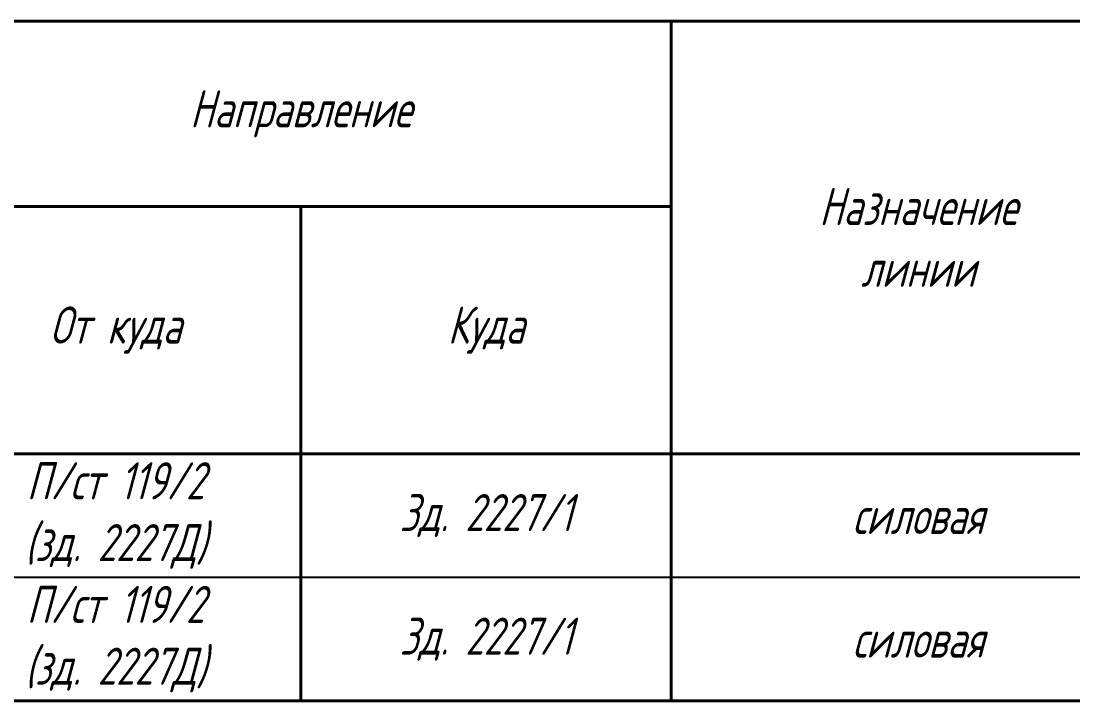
# Model space of a CAD drawing. Header units: millimetres. Extents: x 6735 to 13224, y -12144 to -9633.
# Drawn here: x 11062.5 to 11147.7, y -9939 to -9884 of the extents above; entities that cross this region are included whole.
import ezdxf

# ---------------------------------------------------------------- set-up
doc = ezdxf.new("R2010")
doc.units = ezdxf.units.MM
for name, color, linetype, lineweight in [('Рамка тонкая', 5, 'Continuous', 25), ('ТаБлица', 253, 'Continuous', 25), ('Текст', 2, 'Continuous', 25)]:
    doc.layers.add(name, color=color, linetype=linetype, lineweight=lineweight)
doc.styles.add('Simplex', font='simplex.shx', dxfattribs={"width": 0.7, "oblique": 15})

msp = doc.modelspace()

# ---------------------------------------------------------------- linework, layer by layer
at = {"layer": 'Рамка тонкая'}
msp.add_line((11035.17324, -9929.00283), (11353.21706, -9929.00283), dxfattribs=at)
at = {"layer": 'ТаБлица', "lineweight": 40}
for p, q in [((11035.17324, -9884.00283), (11353.21706, -9884.00283)), ((11115.17324, -9884.00283), (11115.17324, -9939.00283)), ((11055.17324, -9899.00283), (11115.17324, -9899.00283)), ((11085.17324, -9899.00283), (11085.17324, -9939.00283)), ((11353.21706, -9919.00283), (11035.17324, -9919.00283)), ((11035.17324, -9939.00283), (11353.21706, -9939.00283))]:
    msp.add_line(p, q, dxfattribs=at)

# ---------------------------------------------------------------- texts
at = {"layer": 'Текст', "char_height": 3, "attachment_point": 5, "style": 'Simplex'}
for s, insert, width in [('{\\Q15;Направление}', (11085.17324, -9891.50283), 60), ('{\\Q15;Назначение\\Pлинии}', (11135.17324, -9901.50283), 40), ('{\\Q15;От куда}', (11070.17324, -9909.00283), 30), ('{\\Q15;Куда}', (11100.17324, -9909.00283), 30), ('П/ст 119/2 ^J(зд. 2227Д)', (11070.17324, -9924.00283), 30), ('Зд. 2227/1', (11100.17324, -9924.00283), 30), ('силовая', (11135.17324, -9924.00283), 40), ('П/ст 119/2 ^J(зд. 2227Д)', (11070.17324, -9934.00283), 30), ('Зд. 2227/1', (11100.17324, -9934.00283), 30), ('{\\Q15;силовая}', (11135.17324, -9934.00283), 40)]:
    msp.add_mtext(s, dxfattribs=dict(at, insert=insert, width=width))

doc.saveas('drawing.dxf')
